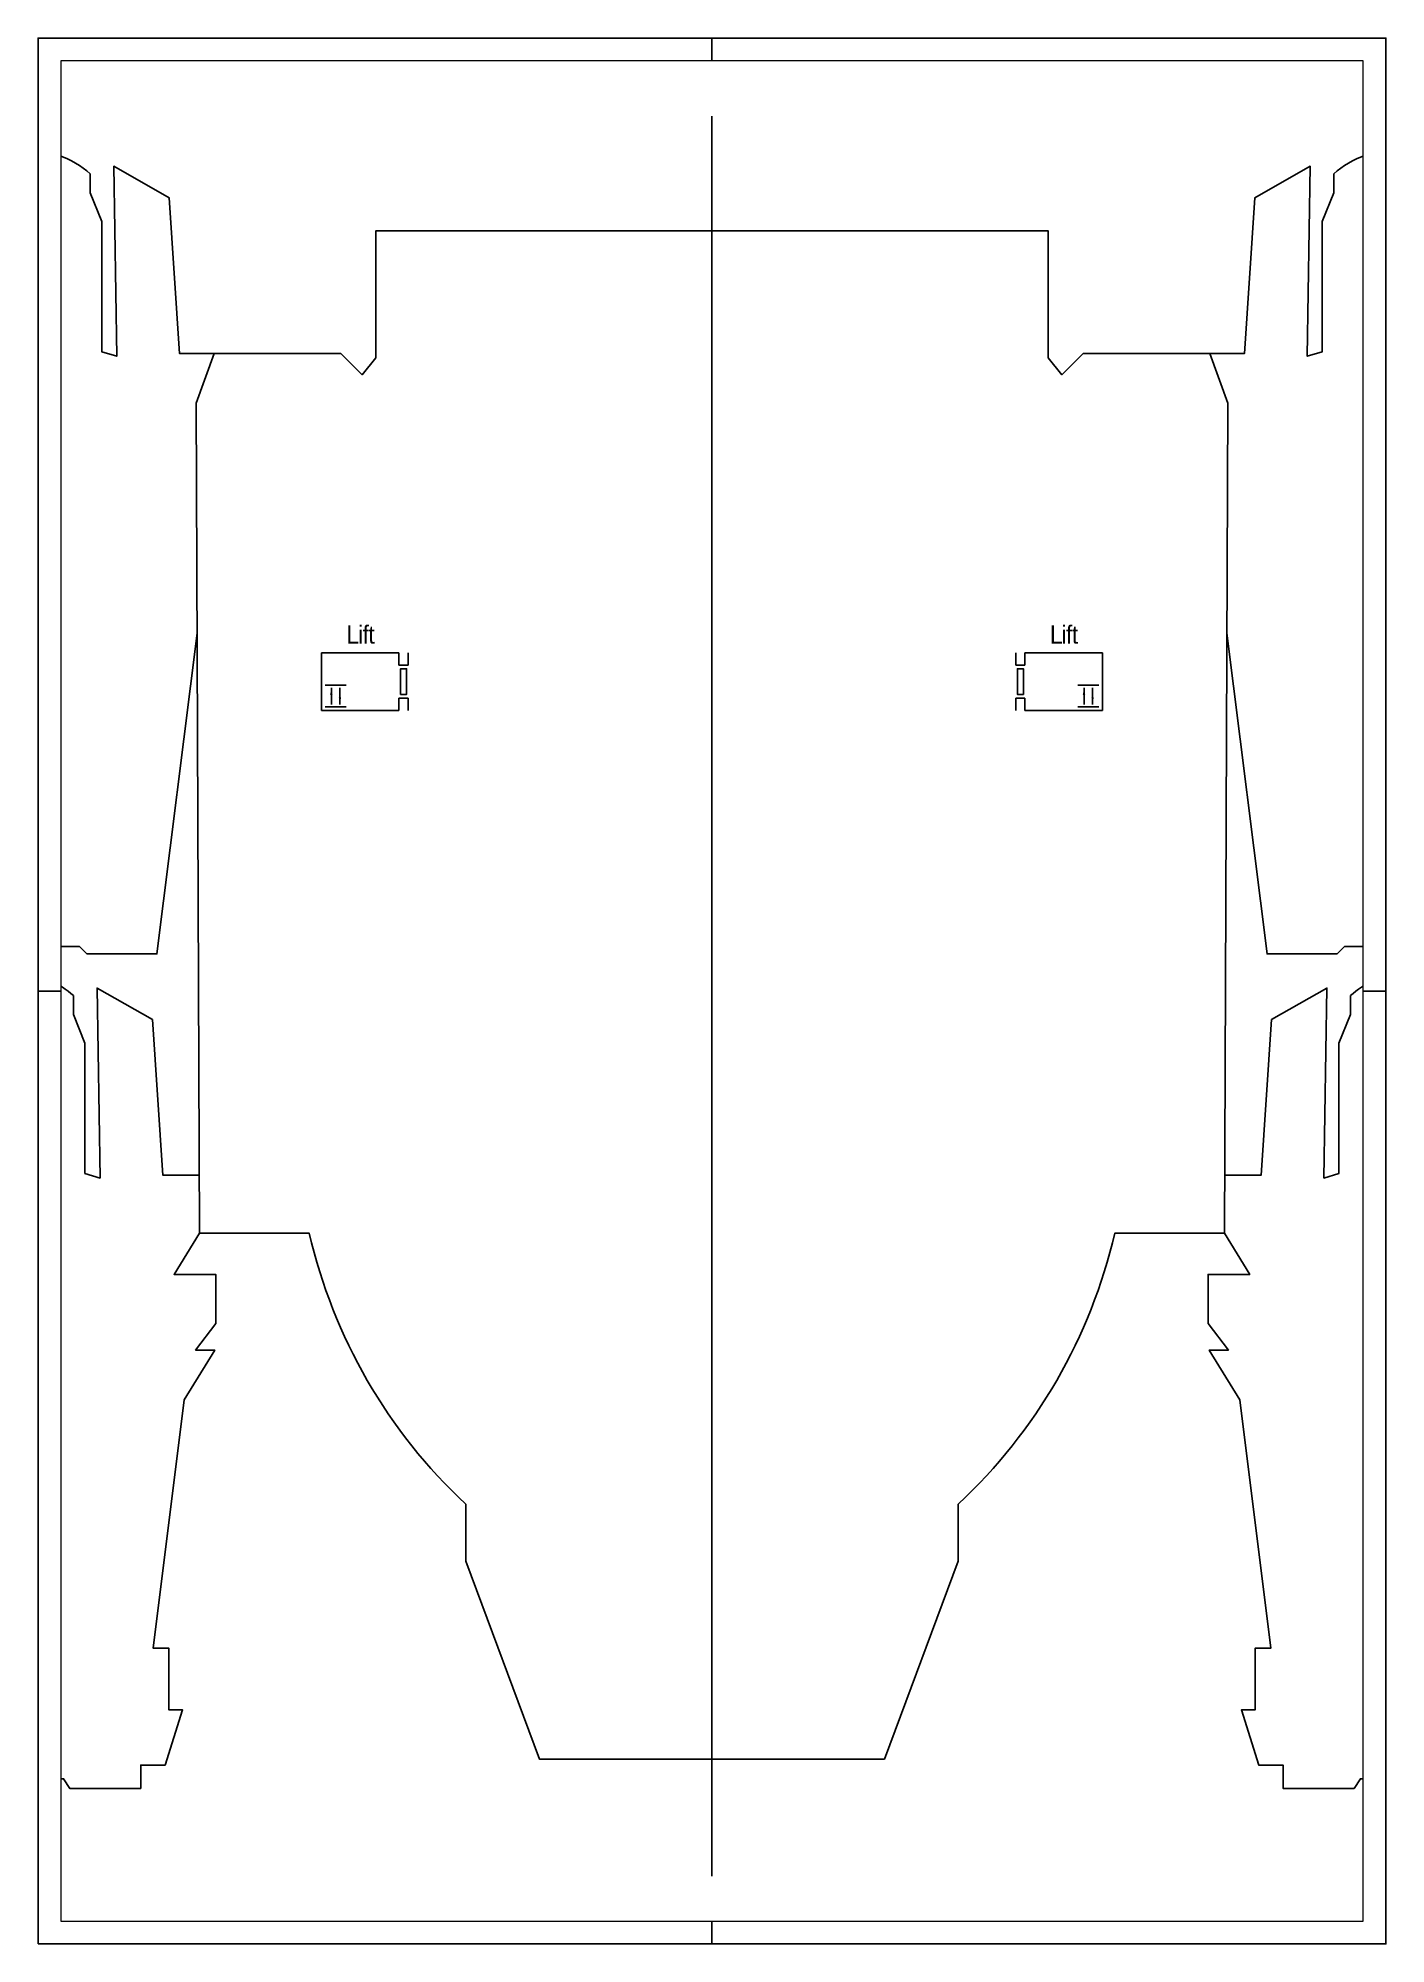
# Paper-space layout 'D' of a CAD drawing. Header units: millimetres. Extents: x -161 to 136, y -76 to 344.
# The model-space entities are those that its viewports show. They can reach past a viewport. Long polylines and large blocks are cut down to what shows.
import ezdxf

# ---------------------------------------------------------------- set-up
doc = ezdxf.new("R2010")
doc.units = ezdxf.units.MM
doc.header["$MEASUREMENT"] = 0
doc.layers.add('axes', color=140, linetype='Continuous', plot=False)
for name, color, linetype in [('Deck A', 3, 'Continuous'), ('hatch', 254, 'Continuous'), ('icons', 3, 'Continuous'), ('Text', 255, 'Continuous')]:
    doc.layers.add(name, color=color, linetype=linetype)
doc.styles.get("Standard").update_dxf_attribs({"font": 'arial.ttf'})
doc.dimstyles.get("Standard").update_dxf_attribs({"dimtxt": 0.18, "dimasz": 0.18, "dimexe": 0.18, "dimexo": 0.0625, "dimgap": 0.09, "dimtad": 0, "dimtih": 1, "dimtoh": 1, "dimdec": 4, "dimzin": 0, "dimdsep": 46, "dimtxsty": 'Standard', "dimcen": 0.09, "dimadec": 0, "dimazin": 0, "dimtfac": 1, "dimtdec": 4, "dimtofl": 0, "dimtmove": 0, "dimatfit": 3, "dimfxl": 1, "dimtolj": 1, "dimtzin": 0, "dimarcsym": 0})

# ---------------------------------------------------------------- blocks, each defined once
blk = doc.blocks.new('lift')
at = {"layer": 'icons'}
for p, q in [((-576, 1193), (576, 1193)), ((-576, 0), (576, 0))]:
    blk.add_line(p, q, dxfattribs=at)
for points in [[(-237, 1061), (-237, 132)], [(237, 132), (237, 1061)]]:
    blk.add_leader(points, dimstyle='Standard', override={"dimasz": 400}, dxfattribs=at)

msp = doc.modelspace()

# ---------------------------------------------------------------- linework, layer by layer
at = {"layer": 'axes'}
msp.add_line((182855, 29460), (182855, 126423), dxfattribs=at)
at = {"layer": 'Deck A'}
for p, q in [((161346, 93677), (161346, 96866)), ((161346, 96866), (165611, 96866)), ((165611, 96866), (165611, 96187)), ((166112, 96866), (166112, 96187)), ((199597, 96866), (199597, 96187)), ((204363, 96866), (200099, 96866)), ((200099, 96866), (200099, 96187)), ((204363, 93677), (204363, 96866)), ((165611, 96187), (166112, 96187)), ((200099, 96187), (199597, 96187)), ((165611, 93677), (161346, 93677)), ((165611, 94355), (165611, 93677)), ((165611, 94355), (166112, 94355)), ((166112, 94355), (166112, 93677)), ((199597, 94355), (199597, 93677)), ((200099, 94355), (199597, 94355)), ((200099, 94355), (200099, 93677)), ((200099, 93677), (204363, 93677))]:
    msp.add_line(p, q, dxfattribs=at)
for points in [[(164341, 113116), (163580, 112178), (162403, 113354), (153513, 113354), (152945, 121928), (149897, 123662), (150062, 113195), (149232, 113446), (149232, 120630), (148603, 122199), (148603, 123245, 0.2016048), (144912, 124528)], [(201369, 113116), (202130, 112178), (203306, 113354), (212196, 113354), (212765, 121928), (215812, 123662), (215648, 113195), (216477, 113446), (216477, 120630), (217107, 122199), (217107, 123245, -0.2016048), (220797, 124528)], [(154610, 68079), (152594, 68079), (152026, 76653), (148978, 78387), (149143, 67920), (148313, 68171), (148313, 75355), (147684, 76924), (147684, 77970, 0.1545001), (144912, 79227)], [(211100, 68079), (213115, 68079), (213684, 76653), (216731, 78387), (216567, 67920), (217396, 68171), (217396, 75355), (218026, 76924), (218026, 77970, -0.1545001), (220797, 79227)], [(220797, 34823), (218574, 34823), (218231, 34290), (214322, 34290), (214322, 35575), (212980, 35575), (212018, 38612), (212771, 38612), (212771, 42012), (213639, 42012), (211927, 55699), (210249, 58439), (211307, 58439), (210189, 59915), (210189, 62608), (212485, 62608), (211087, 64882), (205040, 64882, -0.1492089), (196423, 49951), (196423, 46809), (192359, 35910), (182855, 35910), (173350, 35910), (169286, 46809), (169286, 49951, -0.1492089), (160670, 64882), (154622, 64882), (153225, 62608), (155520, 62608), (155520, 59915), (154403, 58439), (155460, 58439), (153783, 55699), (152070, 42012), (152938, 42012), (152938, 38612), (153692, 38612), (152730, 35575), (151388, 35575), (151388, 34290), (147478, 34290), (147136, 34823), (144912, 34823)]]:
    msp.add_lwpolyline(points, format="xyb", dxfattribs=at)
for points in [[(164341, 113116), (164341, 120115), (182855, 120115)], [(201369, 113116), (201369, 120115), (182855, 120115)], [(154622, 64882), (154441, 110611), (155434, 113354)], [(211087, 64882), (211269, 110611), (210275, 113354)], [(144912, 80677), (148007, 80677), (148420, 80265), (152276, 80265), (154491, 97949)], [(220797, 80677), (217702, 80677), (217290, 80265), (213434, 80265), (211219, 97949)]]:
    msp.add_lwpolyline(points, dxfattribs=at)
for points in [[(165696, 94562), (165696, 95981), (166027, 95981), (166027, 94562)], [(200014, 94562), (200014, 95981), (199682, 95981), (199682, 94562)]]:
    msp.add_lwpolyline(points, close=True, dxfattribs=at)

# ---------------------------------------------------------------- block references
at = {"layer": 'hatch'}
for p in [(162122, 93877), (203587, 93877)]:
    msp.add_blockref('lift', p, dxfattribs=at)

# ---------------------------------------------------------------- texts
at = {"layer": 'Text', "char_height": 1000, "attachment_point": 2}
for insert in [(163478, 98365), (202231, 98365)]:
    msp.add_mtext_dynamic_manual_height_columns('\\pxsm0.7;{\\fOCR-A|b0|i0|c0|p50;\\W0.95;\\T0.9;Lift}', width=12102.49, gutter_width=1, heights=[0], dxfattribs=dict(at, insert=insert))

psp = doc.layouts.new('D')

# ---------------------------------------------------------------- linework, layer by layer
at = {"layer": 'Deck A'}
for p, q in [((-12.27, 344.19), (-12.27, 339.19)), ((-160.77, 134.19), (-155.77, 134.19)), ((136.23, 134.19), (131.23, 134.19)), ((-12.27, -75.81), (-12.27, -70.81))]:
    psp.add_line(p, q, dxfattribs=at)
psp.add_lwpolyline([(-160.77, -75.81), (136.23, -75.81), (136.23, 344.19), (-160.77, 344.19)], close=True, dxfattribs=at)

# ---------------------------------------------------------------- viewports
psp.add_viewport(center=(-12.27, 134.19), size=(287, 410), view_center_point=(182854.82, 78225.17), view_height=102500, dxfattribs=at)

doc.saveas('drawing.dxf')
